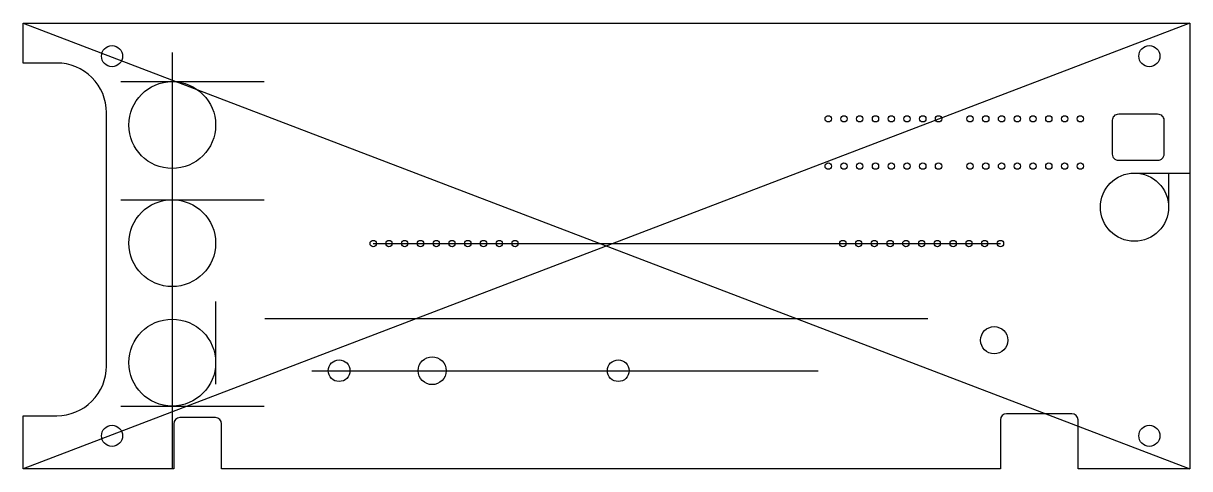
# Model space of a CAD drawing. Header units: millimetres. Extents: x -94 to 94, y -36 to 36.
import ezdxf

# ---------------------------------------------------------------- set-up
doc = ezdxf.new("R2010")
doc.units = ezdxf.units.MM
doc.layers.get('0').update_dxf_attribs({"linetype": 'CONTINUOUS'})

msp = doc.modelspace()

# ---------------------------------------------------------------- linework, layer by layer
for p, q in [((-94, 35.9), (94, -35.9)), ((94, 35.9), (94, -35.9)), ((-70, 31.21), (-70, -35.9)), ((-78.26, 26.5), (-55.2, 26.5)), ((85.1, 11.76), (94, 11.76)), ((90.6, 11.76), (90.6, 6.26)), ((-78.26, 7.46), (-55.2, 7.46)), ((-37.6, 0.4), (63.5, 0.4)), ((-63, -8.95), (-63, -22.3)), ((-55.09, -11.7), (51.82, -11.7)), ((-47.48, -20.1), (34.14, -20.1)), ((-78.26, -25.8), (-55.2, -25.8)), ((-63.05, -27.67), (-68.75, -27.67)), ((63.5, -28.05), (63.5, -35.9)), ((75, -27.05), (64.5, -27.05)), ((76, -35.9), (76, -28.05)), ((-69.75, -28.67), (-69.75, -35.9)), ((-62.05, -35.9), (-62.05, -28.67)), ((-69.75, -35.9), (-94, -35.9)), ((63.5, -35.9), (-62.05, -35.9)), ((94, -35.9), (76, -35.9))]:
    msp.add_line(p, q)
for points in [[(-94, 35.9), (94, 35.9), (-94, -35.9), (-94, -27.36), (-88.6, -27.36, 0.414214), (-80.6, -19.36), (-80.6, 21.5, 0.414214), (-88.6, 29.5), (-94, 29.5)], [(82.57, 21.3), (88.83, 21.3, -0.414214), (89.83, 20.3), (89.83, 14.78, -0.414214), (88.83, 13.78), (82.57, 13.78, -0.414214), (81.57, 14.78), (81.57, 20.3, -0.414214)]]:
    msp.add_lwpolyline(points, format="xyb", close=True)
for centre, radius in [((-79.7, 30.6), 1.7), ((87.5, 30.6), 1.7), ((-70, 19.5), 7), ((35.74, 20.5), 0.508), ((38.28, 20.5), 0.508), ((40.82, 20.5), 0.508), ((43.36, 20.5), 0.508), ((45.9, 20.5), 0.508), ((48.44, 20.5), 0.508), ((50.98, 20.5), 0.508), ((53.52, 20.5), 0.508), ((58.6, 20.5), 0.508), ((61.14, 20.5), 0.508), ((63.68, 20.5), 0.508), ((66.22, 20.5), 0.508), ((68.76, 20.5), 0.508), ((71.3, 20.5), 0.508), ((73.84, 20.5), 0.508), ((76.38, 20.5), 0.508), ((35.74, 12.88), 0.508), ((38.28, 12.88), 0.508), ((40.82, 12.88), 0.508), ((43.36, 12.88), 0.508), ((45.9, 12.88), 0.508), ((48.44, 12.88), 0.508), ((50.98, 12.88), 0.508), ((53.52, 12.88), 0.508), ((58.6, 12.88), 0.508), ((61.14, 12.88), 0.508), ((63.68, 12.88), 0.508), ((66.22, 12.88), 0.508), ((68.76, 12.88), 0.508), ((71.3, 12.88), 0.508), ((73.84, 12.88), 0.508), ((76.38, 12.88), 0.508), ((85.1, 6.26), 5.5), ((-70, 0.46), 7), ((-37.6, 0.4), 0.508), ((-35.06, 0.4), 0.508), ((-32.52, 0.4), 0.508), ((-29.98, 0.4), 0.508), ((-27.44, 0.4), 0.508), ((-24.9, 0.4), 0.508), ((-22.36, 0.4), 0.508), ((-19.82, 0.4), 0.508), ((-17.28, 0.4), 0.508), ((-14.74, 0.4), 0.508), ((38.1, 0.4), 0.508), ((40.64, 0.4), 0.508), ((43.18, 0.4), 0.508), ((45.72, 0.4), 0.508), ((48.26, 0.4), 0.508), ((50.8, 0.4), 0.508), ((53.34, 0.4), 0.508), ((55.88, 0.4), 0.508), ((58.42, 0.4), 0.508), ((60.96, 0.4), 0.508), ((63.5, 0.4), 0.508), ((-70, -18.8), 7), ((62.5, -15.2), 2.2), ((-43.1, -20.1), 1.75), ((-28.1, -20.1), 2.25), ((1.9, -20.1), 1.75), ((-79.7, -30.6), 1.7), ((87.5, -30.6), 1.7)]:
    msp.add_circle(centre, radius)
for centre, start, end in [((-68.75, -28.67), 90, 180), ((-63.05, -28.67), 0, 90), ((64.5, -28.05), 90, 180), ((75, -28.05), 0, 90)]:
    msp.add_arc(centre, 1, start, end)

doc.saveas('drawing.dxf')
